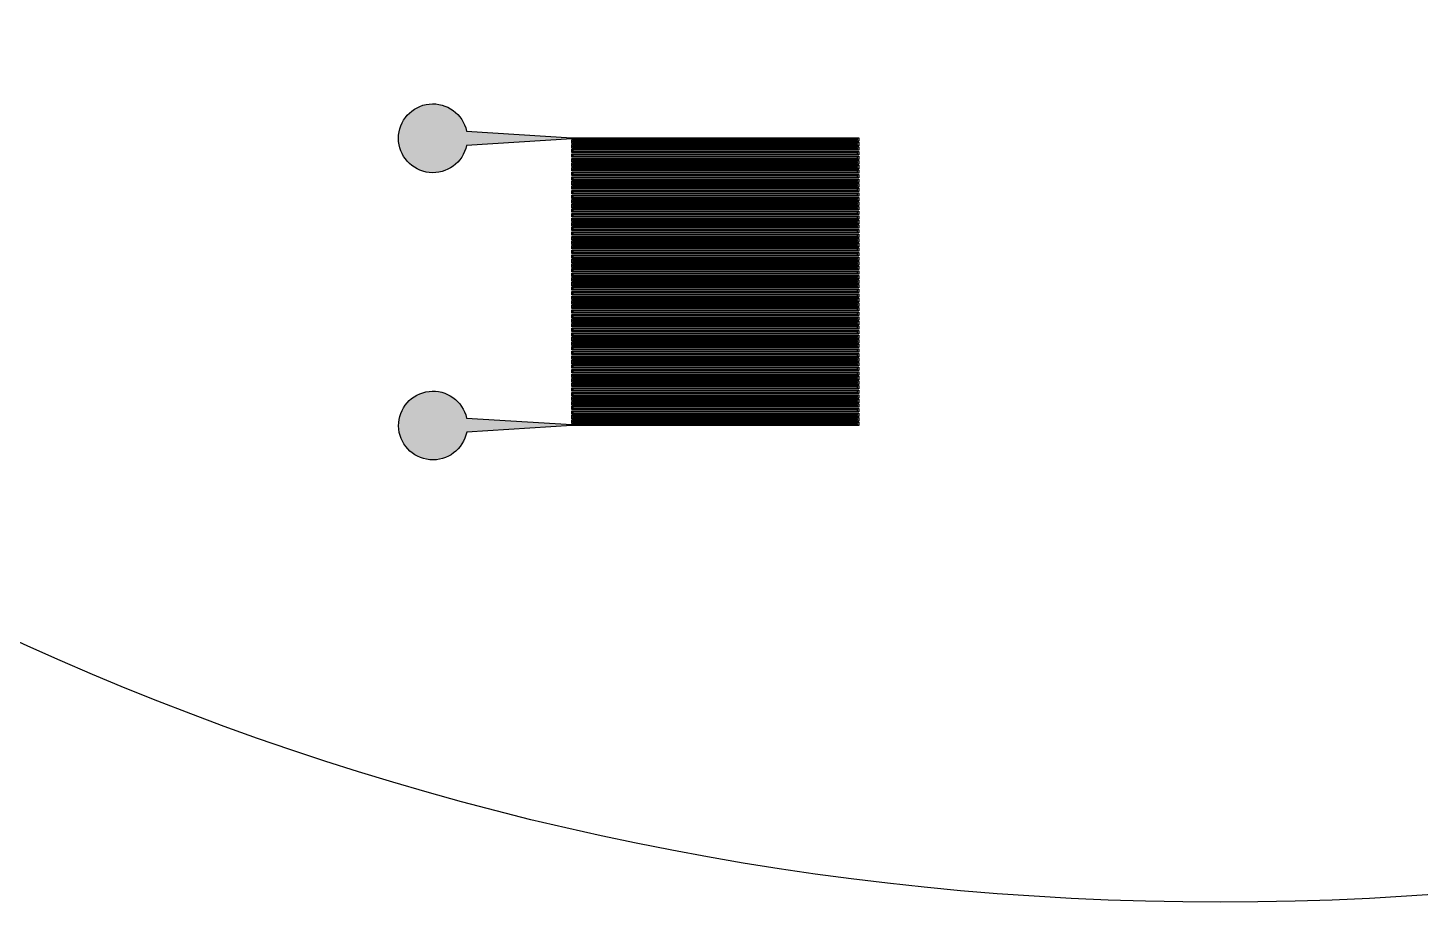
# Model space of a CAD drawing. Header units: millimetres. Extents: x 2668 to 2894, y 1564 to 1665.
# Drawn here: x 2697.87 to 2722.13, y 1563.73 to 1578.97 of the extents above; entities that cross this region are included whole.
import ezdxf

# ---------------------------------------------------------------- set-up
doc = ezdxf.new("R2010")
doc.units = ezdxf.units.MM

msp = doc.modelspace()

# ---------------------------------------------------------------- hatches: boundary and pattern name
h = msp.add_hatch(color=0)
h.dxf.hatch_style = 1
h.paths.add_polyline_path([(2707.347, 1577.033), (2712.327, 1577.033), (2712.327, 1577.013), (2707.347, 1577.013), (2707.347, 1576.953), (2712.327, 1576.953), (2712.327, 1576.933), (2707.347, 1576.933), (2707.347, 1576.873), (2712.327, 1576.873), (2712.327, 1576.853), (2707.347, 1576.853), (2707.347, 1576.793), (2712.327, 1576.793), (2712.327, 1576.773), (2707.347, 1576.773), (2707.347, 1576.713), (2712.327, 1576.713), (2712.327, 1576.693), (2707.347, 1576.693), (2707.347, 1576.633), (2712.327, 1576.633), (2712.327, 1576.613), (2707.347, 1576.613), (2707.347, 1576.553), (2712.327, 1576.553), (2712.327, 1576.533), (2707.347, 1576.533), (2707.347, 1576.473), (2712.327, 1576.473), (2712.327, 1576.453), (2707.347, 1576.453), (2707.347, 1576.393), (2712.327, 1576.393), (2712.327, 1576.373), (2707.347, 1576.373), (2707.347, 1576.313), (2712.327, 1576.313), (2712.327, 1576.293), (2707.347, 1576.293), (2707.347, 1576.233), (2712.327, 1576.233), (2712.327, 1576.213), (2707.347, 1576.213), (2707.347, 1576.153), (2712.327, 1576.153), (2712.327, 1576.133), (2707.347, 1576.133), (2707.347, 1576.073), (2712.327, 1576.073), (2712.327, 1576.053), (2707.347, 1576.053), (2707.347, 1575.993), (2712.327, 1575.993), (2712.327, 1575.973), (2707.347, 1575.973), (2707.347, 1575.913), (2712.327, 1575.913), (2712.327, 1575.893), (2707.347, 1575.893), (2707.347, 1575.833), (2712.327, 1575.833), (2712.327, 1575.813), (2707.347, 1575.813), (2707.347, 1575.753), (2712.327, 1575.753), (2712.327, 1575.733), (2707.347, 1575.733), (2707.347, 1575.673), (2712.327, 1575.673), (2712.327, 1575.653), (2707.347, 1575.653), (2707.347, 1575.593), (2712.327, 1575.593), (2712.327, 1575.573), (2707.347, 1575.573), (2707.347, 1575.513), (2712.327, 1575.513), (2712.327, 1575.493), (2707.347, 1575.493), (2707.347, 1575.433), (2712.327, 1575.433), (2712.327, 1575.413), (2707.347, 1575.413), (2707.347, 1575.353), (2712.327, 1575.353), (2712.327, 1575.333), (2707.347, 1575.333), (2707.347, 1575.273), (2712.327, 1575.273), (2712.327, 1575.253), (2707.347, 1575.253), (2707.347, 1575.193), (2712.327, 1575.193), (2712.327, 1575.173), (2707.347, 1575.173), (2707.347, 1575.113), (2712.327, 1575.113), (2712.327, 1575.093), (2707.347, 1575.093), (2707.347, 1575.033), (2712.327, 1575.033), (2712.327, 1575.013), (2707.347, 1575.013), (2707.347, 1574.953), (2712.327, 1574.953), (2712.327, 1574.933), (2707.347, 1574.933), (2707.347, 1574.873), (2712.327, 1574.873), (2712.327, 1574.853), (2707.347, 1574.853), (2707.347, 1574.793), (2712.327, 1574.793), (2712.327, 1574.773), (2707.347, 1574.773), (2707.347, 1574.713), (2712.327, 1574.713), (2712.327, 1574.693), (2707.347, 1574.693), (2707.347, 1574.633), (2712.327, 1574.633), (2712.327, 1574.613), (2707.347, 1574.613), (2707.347, 1574.553), (2712.327, 1574.553), (2712.327, 1574.533), (2707.347, 1574.533), (2707.347, 1574.473), (2712.327, 1574.473), (2712.327, 1574.453), (2707.347, 1574.453), (2707.347, 1574.393), (2712.327, 1574.393), (2712.327, 1574.373), (2707.347, 1574.373), (2707.347, 1574.313), (2712.327, 1574.313), (2712.327, 1574.293), (2707.347, 1574.293), (2707.347, 1574.233), (2712.327, 1574.233), (2712.327, 1574.213), (2707.347, 1574.213), (2707.347, 1574.153), (2712.327, 1574.153), (2712.327, 1574.133), (2707.347, 1574.133), (2707.347, 1574.073), (2712.327, 1574.073), (2712.327, 1574.053), (2707.347, 1574.053), (2707.347, 1573.993), (2712.327, 1573.993), (2712.327, 1573.973), (2707.347, 1573.973), (2707.347, 1573.913), (2712.327, 1573.913), (2712.327, 1573.893), (2707.347, 1573.893), (2707.347, 1573.833), (2712.327, 1573.833), (2712.327, 1573.813), (2707.347, 1573.813), (2707.347, 1573.753), (2712.327, 1573.753), (2712.327, 1573.733), (2707.347, 1573.733), (2707.347, 1573.673), (2712.327, 1573.673), (2712.327, 1573.653), (2707.347, 1573.653), (2707.347, 1573.593), (2712.327, 1573.593), (2712.327, 1573.573), (2707.347, 1573.573), (2707.347, 1573.513), (2712.327, 1573.513), (2712.327, 1573.493), (2707.347, 1573.493), (2707.347, 1573.433), (2712.327, 1573.433), (2712.327, 1573.413), (2707.347, 1573.413), (2707.347, 1573.353), (2712.327, 1573.353), (2712.327, 1573.333), (2707.347, 1573.333), (2707.347, 1573.273), (2712.327, 1573.273), (2712.327, 1573.253), (2707.347, 1573.253), (2707.347, 1573.193), (2712.327, 1573.193), (2712.327, 1573.173), (2707.347, 1573.173), (2707.347, 1573.113), (2712.327, 1573.113), (2712.327, 1573.093), (2707.347, 1573.093), (2707.347, 1573.033), (2712.327, 1573.033), (2712.327, 1573.013), (2707.347, 1573.013), (2707.347, 1572.953), (2712.327, 1572.953), (2712.327, 1572.933), (2707.347, 1572.933), (2707.347, 1572.873), (2712.327, 1572.873), (2712.327, 1572.853), (2707.347, 1572.853), (2707.347, 1572.793), (2712.327, 1572.793), (2712.327, 1572.773), (2707.347, 1572.773), (2707.347, 1572.713), (2712.327, 1572.713), (2712.327, 1572.693), (2707.347, 1572.693), (2707.347, 1572.633), (2712.327, 1572.633), (2712.327, 1572.613), (2707.347, 1572.613), (2707.347, 1572.553), (2712.327, 1572.553), (2712.327, 1572.533), (2707.347, 1572.533), (2707.347, 1572.473), (2712.327, 1572.473), (2712.327, 1572.453), (2707.347, 1572.453), (2707.347, 1572.393), (2712.327, 1572.393), (2712.327, 1572.373), (2707.347, 1572.373), (2707.347, 1572.313), (2712.327, 1572.313), (2712.327, 1572.293), (2707.347, 1572.293), (2707.347, 1572.233), (2712.327, 1572.233), (2712.327, 1572.213), (2707.347, 1572.213), (2707.347, 1572.153), (2712.327, 1572.153), (2712.327, 1572.133), (2707.347, 1572.133), (2707.347, 1572.073), (2712.327, 1572.073), (2712.327, 1572.053), (2707.347, 1572.053), (2705.512, 1572.165, 9.719831), (2705.515, 1571.921), (2707.347, 1572.033), (2712.347, 1572.033), (2712.347, 1572.053), (2712.347, 1572.093), (2707.367, 1572.093), (2707.367, 1572.113), (2712.347, 1572.113), (2712.347, 1572.133), (2712.347, 1572.173), (2707.367, 1572.173), (2707.367, 1572.193), (2712.347, 1572.193), (2712.347, 1572.213), (2712.347, 1572.253), (2707.367, 1572.253), (2707.367, 1572.273), (2712.347, 1572.273), (2712.347, 1572.293), (2712.347, 1572.333), (2707.367, 1572.333), (2707.367, 1572.353), (2712.347, 1572.353), (2712.347, 1572.373), (2712.347, 1572.413), (2707.367, 1572.413), (2707.367, 1572.433), (2712.347, 1572.433), (2712.347, 1572.453), (2712.347, 1572.493), (2707.367, 1572.493), (2707.367, 1572.513), (2712.347, 1572.513), (2712.347, 1572.533), (2712.347, 1572.573), (2707.367, 1572.573), (2707.367, 1572.593), (2712.347, 1572.593), (2712.347, 1572.613), (2712.347, 1572.653), (2707.367, 1572.653), (2707.367, 1572.673), (2712.347, 1572.673), (2712.347, 1572.693), (2712.347, 1572.733), (2707.367, 1572.733), (2707.367, 1572.753), (2712.347, 1572.753), (2712.347, 1572.773), (2712.347, 1572.813), (2707.367, 1572.813), (2707.367, 1572.833), (2712.347, 1572.833), (2712.347, 1572.853), (2712.347, 1572.893), (2707.367, 1572.893), (2707.367, 1572.913), (2712.347, 1572.913), (2712.347, 1572.933), (2712.347, 1572.973), (2707.367, 1572.973), (2707.367, 1572.993), (2712.347, 1572.993), (2712.347, 1573.013), (2712.347, 1573.053), (2707.367, 1573.053), (2707.367, 1573.073), (2712.347, 1573.073), (2712.347, 1573.093), (2712.347, 1573.133), (2707.367, 1573.133), (2707.367, 1573.153), (2712.347, 1573.153), (2712.347, 1573.173), (2712.347, 1573.213), (2707.367, 1573.213), (2707.367, 1573.233), (2712.347, 1573.233), (2712.347, 1573.253), (2712.347, 1573.293), (2707.367, 1573.293), (2707.367, 1573.313), (2712.347, 1573.313), (2712.347, 1573.333), (2712.347, 1573.373), (2707.367, 1573.373), (2707.367, 1573.393), (2712.347, 1573.393), (2712.347, 1573.413), (2712.347, 1573.453), (2707.367, 1573.453), (2707.367, 1573.473), (2712.347, 1573.473), (2712.347, 1573.493), (2712.347, 1573.533), (2707.367, 1573.533), (2707.367, 1573.553), (2712.347, 1573.553), (2712.347, 1573.573), (2712.347, 1573.613), (2707.367, 1573.613), (2707.367, 1573.633), (2712.347, 1573.633), (2712.347, 1573.653), (2712.347, 1573.693), (2707.367, 1573.693), (2707.367, 1573.713), (2712.347, 1573.713), (2712.347, 1573.733), (2712.347, 1573.773), (2707.367, 1573.773), (2707.367, 1573.793), (2712.347, 1573.793), (2712.347, 1573.813), (2712.347, 1573.853), (2707.367, 1573.853), (2707.367, 1573.873), (2712.347, 1573.873), (2712.347, 1573.893), (2712.347, 1573.933), (2707.367, 1573.933), (2707.367, 1573.953), (2712.347, 1573.953), (2712.347, 1573.973), (2712.347, 1574.013), (2707.367, 1574.013), (2707.367, 1574.033), (2712.347, 1574.033), (2712.347, 1574.053), (2712.347, 1574.093), (2707.367, 1574.093), (2707.367, 1574.113), (2712.347, 1574.113), (2712.347, 1574.133), (2712.347, 1574.173), (2707.367, 1574.173), (2707.367, 1574.193), (2712.347, 1574.193), (2712.347, 1574.213), (2712.347, 1574.253), (2707.367, 1574.253), (2707.367, 1574.273), (2712.347, 1574.273), (2712.347, 1574.293), (2712.347, 1574.333), (2707.367, 1574.333), (2707.367, 1574.353), (2712.347, 1574.353), (2712.347, 1574.373), (2712.347, 1574.413), (2707.367, 1574.413), (2707.367, 1574.433), (2712.347, 1574.433), (2712.347, 1574.453), (2712.347, 1574.493), (2707.367, 1574.493), (2707.367, 1574.513), (2712.347, 1574.513), (2712.347, 1574.533), (2712.347, 1574.573), (2707.367, 1574.573), (2707.367, 1574.593), (2712.347, 1574.593), (2712.347, 1574.613), (2712.347, 1574.653), (2707.367, 1574.653), (2707.367, 1574.673), (2712.347, 1574.673), (2712.347, 1574.693), (2712.347, 1574.733), (2707.367, 1574.733), (2707.367, 1574.753), (2712.347, 1574.753), (2712.347, 1574.773), (2712.347, 1574.813), (2707.367, 1574.813), (2707.367, 1574.833), (2712.347, 1574.833), (2712.347, 1574.853), (2712.347, 1574.893), (2707.367, 1574.893), (2707.367, 1574.913), (2712.347, 1574.913), (2712.347, 1574.933), (2712.347, 1574.973), (2707.367, 1574.973), (2707.367, 1574.993), (2712.347, 1574.993), (2712.347, 1575.013), (2712.347, 1575.053), (2707.367, 1575.053), (2707.367, 1575.073), (2712.347, 1575.073), (2712.347, 1575.093), (2712.347, 1575.133), (2707.367, 1575.133), (2707.367, 1575.153), (2712.347, 1575.153), (2712.347, 1575.173), (2712.347, 1575.213), (2707.367, 1575.213), (2707.367, 1575.233), (2712.347, 1575.233), (2712.347, 1575.253), (2712.347, 1575.293), (2707.367, 1575.293), (2707.367, 1575.313), (2712.347, 1575.313), (2712.347, 1575.333), (2712.347, 1575.373), (2707.367, 1575.373), (2707.367, 1575.393), (2712.347, 1575.393), (2712.347, 1575.413), (2712.347, 1575.453), (2707.367, 1575.453), (2707.367, 1575.473), (2712.347, 1575.473), (2712.347, 1575.493), (2712.347, 1575.533), (2707.367, 1575.533), (2707.367, 1575.553), (2712.347, 1575.553), (2712.347, 1575.573), (2712.347, 1575.613), (2707.367, 1575.613), (2707.367, 1575.633), (2712.347, 1575.633), (2712.347, 1575.653), (2712.347, 1575.693), (2707.367, 1575.693), (2707.367, 1575.713), (2712.347, 1575.713), (2712.347, 1575.733), (2712.347, 1575.773), (2707.367, 1575.773), (2707.367, 1575.793), (2712.347, 1575.793), (2712.347, 1575.813), (2712.347, 1575.853), (2707.367, 1575.853), (2707.367, 1575.873), (2712.347, 1575.873), (2712.347, 1575.893), (2712.347, 1575.933), (2707.367, 1575.933), (2707.367, 1575.953), (2712.347, 1575.953), (2712.347, 1575.973), (2712.347, 1576.013), (2707.367, 1576.013), (2707.367, 1576.033), (2712.347, 1576.033), (2712.347, 1576.053), (2712.347, 1576.093), (2707.367, 1576.093), (2707.367, 1576.113), (2712.347, 1576.113), (2712.347, 1576.133), (2712.347, 1576.173), (2707.367, 1576.173), (2707.367, 1576.193), (2712.347, 1576.193), (2712.347, 1576.213), (2712.347, 1576.253), (2707.367, 1576.253), (2707.367, 1576.273), (2712.347, 1576.273), (2712.347, 1576.293), (2712.347, 1576.333), (2707.367, 1576.333), (2707.367, 1576.353), (2712.347, 1576.353), (2712.347, 1576.373), (2712.347, 1576.413), (2707.367, 1576.413), (2707.367, 1576.433), (2712.347, 1576.433), (2712.347, 1576.453), (2712.347, 1576.493), (2707.367, 1576.493), (2707.367, 1576.513), (2712.347, 1576.513), (2712.347, 1576.533), (2712.347, 1576.573), (2707.367, 1576.573), (2707.367, 1576.593), (2712.347, 1576.593), (2712.347, 1576.613), (2712.347, 1576.653), (2707.367, 1576.653), (2707.367, 1576.673), (2712.347, 1576.673), (2712.347, 1576.693), (2712.347, 1576.733), (2707.367, 1576.733), (2707.367, 1576.753), (2712.347, 1576.753), (2712.347, 1576.773), (2712.347, 1576.813), (2707.367, 1576.813), (2707.367, 1576.833), (2712.347, 1576.833), (2712.347, 1576.853), (2712.347, 1576.893), (2707.367, 1576.893), (2707.367, 1576.913), (2712.347, 1576.913), (2712.347, 1576.933), (2712.347, 1576.973), (2707.367, 1576.973), (2707.367, 1576.993), (2712.347, 1576.993), (2712.347, 1577.013), (2712.347, 1577.053), (2707.367, 1577.053), (2707.347, 1577.053), (2705.513, 1577.168, 9.494713), (2705.513, 1576.918)])

# ---------------------------------------------------------------- linework, layer by layer
msp.add_lwpolyline([(2712.347, 1572.433), (2707.367, 1572.433), (2707.367, 1572.433), (2707.367, 1572.413), (2712.347, 1572.413), (2712.347, 1572.373), (2712.347, 1572.353), (2707.367, 1572.353), (2707.367, 1572.333), (2712.347, 1572.333), (2712.347, 1572.293), (2712.347, 1572.273), (2707.367, 1572.273), (2707.367, 1572.273), (2707.367, 1572.253), (2712.347, 1572.253), (2712.347, 1572.213), (2712.347, 1572.193), (2707.367, 1572.193), (2707.367, 1572.173), (2712.347, 1572.173), (2712.347, 1572.133), (2712.347, 1572.113), (2707.367, 1572.113), (2707.367, 1572.113), (2707.367, 1572.093), (2712.347, 1572.093), (2712.347, 1572.053), (2712.347, 1572.033), (2707.347, 1572.033), (2705.515, 1571.921), (2705.515, 1571.921), (2705.515, 1571.921), (2705.515, 1571.921), (2705.515, 1571.921, -9.719831), (2705.512, 1572.165), (2705.512, 1572.165), (2705.512, 1572.165), (2707.347, 1572.053), (2712.327, 1572.053), (2712.327, 1572.073), (2707.347, 1572.073), (2707.347, 1572.133), (2712.327, 1572.133), (2712.327, 1572.153), (2707.347, 1572.153), (2707.347, 1572.213), (2712.327, 1572.213), (2712.327, 1572.233), (2707.347, 1572.233), (2707.347, 1572.293), (2712.327, 1572.293), (2712.327, 1572.313), (2707.347, 1572.313), (2707.347, 1572.373), (2712.327, 1572.373), (2712.327, 1572.393), (2707.347, 1572.393), (2707.347, 1572.453), (2712.327, 1572.453), (2712.327, 1572.473), (2707.347, 1572.473), (2707.347, 1572.533), (2712.327, 1572.533), (2712.327, 1572.553), (2707.347, 1572.553), (2707.347, 1572.613), (2712.327, 1572.613), (2712.327, 1572.633), (2707.347, 1572.633), (2707.347, 1572.693), (2712.327, 1572.693), (2712.327, 1572.713), (2707.347, 1572.713), (2707.347, 1572.773), (2712.327, 1572.773), (2712.327, 1572.793), (2707.347, 1572.793), (2707.347, 1572.853), (2712.327, 1572.853), (2712.327, 1572.873), (2707.347, 1572.873), (2707.347, 1572.933), (2712.327, 1572.933), (2712.327, 1572.953), (2707.347, 1572.953), (2707.347, 1573.013), (2712.327, 1573.013), (2712.327, 1573.033), (2707.347, 1573.033), (2707.347, 1573.093), (2712.327, 1573.093), (2712.327, 1573.113), (2707.347, 1573.113), (2707.347, 1573.173), (2712.327, 1573.173), (2712.327, 1573.193), (2707.347, 1573.193), (2707.347, 1573.253), (2712.327, 1573.253), (2712.327, 1573.273), (2707.347, 1573.273), (2707.347, 1573.333), (2712.327, 1573.333), (2712.327, 1573.353), (2707.347, 1573.353), (2707.347, 1573.413), (2712.327, 1573.413), (2712.327, 1573.433), (2707.347, 1573.433), (2707.347, 1573.493), (2712.327, 1573.493), (2712.327, 1573.513), (2707.347, 1573.513), (2707.347, 1573.573), (2712.327, 1573.573), (2712.327, 1573.593), (2707.347, 1573.593), (2707.347, 1573.653), (2712.327, 1573.653), (2712.327, 1573.673), (2707.347, 1573.673), (2707.347, 1573.733), (2712.327, 1573.733), (2712.327, 1573.753), (2707.347, 1573.753), (2707.347, 1573.813), (2712.327, 1573.813), (2712.327, 1573.833), (2707.347, 1573.833), (2707.347, 1573.893), (2712.327, 1573.893), (2712.327, 1573.913), (2707.347, 1573.913), (2707.347, 1573.973), (2712.327, 1573.973), (2712.327, 1573.993), (2707.347, 1573.993), (2707.347, 1574.053), (2712.327, 1574.053), (2712.327, 1574.073), (2707.347, 1574.073), (2707.347, 1574.133), (2712.327, 1574.133), (2712.327, 1574.153), (2707.347, 1574.153), (2707.347, 1574.213), (2712.327, 1574.213), (2712.327, 1574.233), (2707.347, 1574.233), (2707.347, 1574.293), (2712.327, 1574.293), (2712.327, 1574.313), (2707.347, 1574.313), (2707.347, 1574.373), (2712.327, 1574.373), (2712.327, 1574.393), (2707.347, 1574.393), (2707.347, 1574.453), (2712.327, 1574.453), (2712.327, 1574.473), (2707.347, 1574.473), (2707.347, 1574.533), (2712.327, 1574.533), (2712.327, 1574.553), (2707.347, 1574.553), (2707.347, 1574.613), (2712.327, 1574.613), (2712.327, 1574.633), (2707.347, 1574.633), (2707.347, 1574.693), (2712.327, 1574.693), (2712.327, 1574.713), (2707.347, 1574.713), (2707.347, 1574.773), (2712.327, 1574.773), (2712.327, 1574.793), (2707.347, 1574.793), (2707.347, 1574.853), (2712.327, 1574.853), (2712.327, 1574.873), (2707.347, 1574.873), (2707.347, 1574.933), (2712.327, 1574.933), (2712.327, 1574.953), (2707.347, 1574.953), (2707.347, 1575.013), (2712.327, 1575.013), (2712.327, 1575.033), (2707.347, 1575.033), (2707.347, 1575.093), (2712.327, 1575.093), (2712.327, 1575.113), (2707.347, 1575.113), (2707.347, 1575.173), (2712.327, 1575.173), (2712.327, 1575.193), (2707.347, 1575.193), (2707.347, 1575.253), (2712.327, 1575.253), (2712.327, 1575.273), (2707.347, 1575.273), (2707.347, 1575.333), (2712.327, 1575.333), (2712.327, 1575.353), (2707.347, 1575.353), (2707.347, 1575.413), (2712.327, 1575.413), (2712.327, 1575.433), (2707.347, 1575.433), (2707.347, 1575.493), (2712.327, 1575.493), (2712.327, 1575.513), (2707.347, 1575.513), (2707.347, 1575.573), (2712.327, 1575.573), (2712.327, 1575.593), (2707.347, 1575.593), (2707.347, 1575.653), (2712.327, 1575.653), (2712.327, 1575.673), (2707.347, 1575.673), (2707.347, 1575.733), (2712.327, 1575.733), (2712.327, 1575.753), (2707.347, 1575.753), (2707.347, 1575.813), (2712.327, 1575.813), (2712.327, 1575.833), (2707.347, 1575.833), (2707.347, 1575.893), (2712.327, 1575.893), (2712.327, 1575.913), (2707.347, 1575.913), (2707.347, 1575.973), (2712.327, 1575.973), (2712.327, 1575.993), (2707.347, 1575.993), (2707.347, 1576.053), (2712.327, 1576.053), (2712.327, 1576.073), (2707.347, 1576.073), (2707.347, 1576.133), (2712.327, 1576.133), (2712.327, 1576.153), (2707.347, 1576.153), (2707.347, 1576.213), (2712.327, 1576.213), (2712.327, 1576.233), (2707.347, 1576.233), (2707.347, 1576.293), (2712.327, 1576.293), (2712.327, 1576.313), (2707.347, 1576.313), (2707.347, 1576.373), (2712.327, 1576.373), (2712.327, 1576.393), (2707.347, 1576.393), (2707.347, 1576.453), (2712.327, 1576.453), (2712.327, 1576.473), (2707.347, 1576.473), (2707.347, 1576.533), (2712.327, 1576.533), (2712.327, 1576.553), (2707.347, 1576.553), (2707.347, 1576.613), (2712.327, 1576.613), (2712.327, 1576.633), (2707.347, 1576.633), (2707.347, 1576.693), (2712.327, 1576.693), (2712.327, 1576.713), (2707.347, 1576.713), (2707.347, 1576.773), (2712.327, 1576.773), (2712.327, 1576.793), (2707.347, 1576.793), (2707.347, 1576.853), (2712.327, 1576.853), (2712.327, 1576.873), (2707.347, 1576.873), (2707.347, 1576.933), (2712.327, 1576.933), (2712.327, 1576.953), (2707.347, 1576.953), (2707.347, 1577.013), (2712.327, 1577.013), (2712.327, 1577.033), (2707.347, 1577.033), (2705.513, 1576.918), (2705.513, 1576.918), (2705.513, 1576.918), (2705.513, 1576.918), (2705.513, 1576.918, -9.494713), (2705.513, 1577.168), (2707.347, 1577.053), (2707.367, 1577.053), (2712.347, 1577.053), (2712.347, 1577.013), (2712.347, 1576.993), (2707.367, 1576.993), (2707.367, 1576.973), (2712.347, 1576.973), (2712.347, 1576.933), (2712.347, 1576.913), (2707.367, 1576.913), (2707.367, 1576.913), (2707.367, 1576.893), (2712.347, 1576.893), (2712.347, 1576.853), (2712.347, 1576.833), (2707.367, 1576.833), (2707.367, 1576.813), (2712.347, 1576.813), (2712.347, 1576.773), (2712.347, 1576.753), (2707.367, 1576.753), (2707.367, 1576.753), (2707.367, 1576.733), (2712.347, 1576.733), (2712.347, 1576.693), (2712.347, 1576.673), (2707.367, 1576.673), (2707.367, 1576.653), (2712.347, 1576.653), (2712.347, 1576.613), (2712.347, 1576.593), (2707.367, 1576.593), (2707.367, 1576.593), (2707.367, 1576.573), (2712.347, 1576.573), (2712.347, 1576.533), (2712.347, 1576.513), (2707.367, 1576.513), (2707.367, 1576.493), (2712.347, 1576.493), (2712.347, 1576.453), (2712.347, 1576.433), (2707.367, 1576.433), (2707.367, 1576.433), (2707.367, 1576.413), (2712.347, 1576.413), (2712.347, 1576.373), (2712.347, 1576.353), (2707.367, 1576.353), (2707.367, 1576.333), (2712.347, 1576.333), (2712.347, 1576.293), (2712.347, 1576.273), (2707.367, 1576.273), (2707.367, 1576.273), (2707.367, 1576.253), (2712.347, 1576.253), (2712.347, 1576.213), (2712.347, 1576.193), (2707.367, 1576.193), (2707.367, 1576.173), (2712.347, 1576.173), (2712.347, 1576.133), (2712.347, 1576.113), (2707.367, 1576.113), (2707.367, 1576.113), (2707.367, 1576.093), (2712.347, 1576.093), (2712.347, 1576.053), (2712.347, 1576.033), (2707.367, 1576.033), (2707.367, 1576.013), (2712.347, 1576.013), (2712.347, 1575.973), (2712.347, 1575.953), (2707.367, 1575.953), (2707.367, 1575.953), (2707.367, 1575.933), (2712.347, 1575.933), (2712.347, 1575.893), (2712.347, 1575.873), (2707.367, 1575.873), (2707.367, 1575.853), (2712.347, 1575.853), (2712.347, 1575.813), (2712.347, 1575.793), (2707.367, 1575.793), (2707.367, 1575.793), (2707.367, 1575.773), (2712.347, 1575.773), (2712.347, 1575.733), (2712.347, 1575.713), (2707.367, 1575.713), (2707.367, 1575.693), (2712.347, 1575.693), (2712.347, 1575.653), (2712.347, 1575.633), (2707.367, 1575.633), (2707.367, 1575.633), (2707.367, 1575.613), (2712.347, 1575.613), (2712.347, 1575.573), (2712.347, 1575.553), (2707.367, 1575.553), (2707.367, 1575.533), (2712.347, 1575.533), (2712.347, 1575.493), (2712.347, 1575.473), (2707.367, 1575.473), (2707.367, 1575.473), (2707.367, 1575.453), (2712.347, 1575.453), (2712.347, 1575.413), (2712.347, 1575.393), (2707.367, 1575.393), (2707.367, 1575.373), (2712.347, 1575.373), (2712.347, 1575.333), (2712.347, 1575.313), (2707.367, 1575.313), (2707.367, 1575.313), (2707.367, 1575.293), (2712.347, 1575.293), (2712.347, 1575.253), (2712.347, 1575.233), (2707.367, 1575.233), (2707.367, 1575.213), (2712.347, 1575.213), (2712.347, 1575.173), (2712.347, 1575.153), (2707.367, 1575.153), (2707.367, 1575.153), (2707.367, 1575.133), (2712.347, 1575.133), (2712.347, 1575.093), (2712.347, 1575.073), (2707.367, 1575.073), (2707.367, 1575.053), (2712.347, 1575.053), (2712.347, 1575.013), (2712.347, 1574.993), (2707.367, 1574.993), (2707.367, 1574.993), (2707.367, 1574.973), (2712.347, 1574.973), (2712.347, 1574.933), (2712.347, 1574.913), (2707.367, 1574.913), (2707.367, 1574.893), (2712.347, 1574.893), (2712.347, 1574.853), (2712.347, 1574.833), (2707.367, 1574.833), (2707.367, 1574.833), (2707.367, 1574.813), (2712.347, 1574.813), (2712.347, 1574.773), (2712.347, 1574.753), (2707.367, 1574.753), (2707.367, 1574.733), (2712.347, 1574.733), (2712.347, 1574.693), (2712.347, 1574.673), (2707.367, 1574.673), (2707.367, 1574.673), (2707.367, 1574.653), (2712.347, 1574.653), (2712.347, 1574.613), (2712.347, 1574.593), (2707.367, 1574.593), (2707.367, 1574.573), (2712.347, 1574.573), (2712.347, 1574.533), (2712.347, 1574.513), (2707.367, 1574.513), (2707.367, 1574.513), (2707.367, 1574.493), (2712.347, 1574.493), (2712.347, 1574.453), (2712.347, 1574.433), (2707.367, 1574.433), (2707.367, 1574.413), (2712.347, 1574.413), (2712.347, 1574.373), (2712.347, 1574.353), (2707.367, 1574.353), (2707.367, 1574.353), (2707.367, 1574.333), (2712.347, 1574.333), (2712.347, 1574.293), (2712.347, 1574.273), (2707.367, 1574.273), (2707.367, 1574.253), (2712.347, 1574.253), (2712.347, 1574.213), (2712.347, 1574.193), (2707.367, 1574.193), (2707.367, 1574.193), (2707.367, 1574.173), (2712.347, 1574.173), (2712.347, 1574.133), (2712.347, 1574.113), (2707.367, 1574.113), (2707.367, 1574.093), (2712.347, 1574.093), (2712.347, 1574.053), (2712.347, 1574.033), (2707.367, 1574.033), (2707.367, 1574.033), (2707.367, 1574.013), (2712.347, 1574.013), (2712.347, 1573.973), (2712.347, 1573.953), (2707.367, 1573.953), (2707.367, 1573.933), (2712.347, 1573.933), (2712.347, 1573.893), (2712.347, 1573.873), (2707.367, 1573.873), (2707.367, 1573.873), (2707.367, 1573.853), (2712.347, 1573.853), (2712.347, 1573.813), (2712.347, 1573.793), (2707.367, 1573.793), (2707.367, 1573.773), (2712.347, 1573.773), (2712.347, 1573.733), (2712.347, 1573.713), (2707.367, 1573.713), (2707.367, 1573.713), (2707.367, 1573.693), (2712.347, 1573.693), (2712.347, 1573.653), (2712.347, 1573.633), (2707.367, 1573.633), (2707.367, 1573.613), (2712.347, 1573.613), (2712.347, 1573.573), (2712.347, 1573.553), (2707.367, 1573.553), (2707.367, 1573.553), (2707.367, 1573.533), (2712.347, 1573.533), (2712.347, 1573.493), (2712.347, 1573.473), (2707.367, 1573.473), (2707.367, 1573.453), (2712.347, 1573.453), (2712.347, 1573.413), (2712.347, 1573.393), (2707.367, 1573.393), (2707.367, 1573.393), (2707.367, 1573.373), (2712.347, 1573.373), (2712.347, 1573.333), (2712.347, 1573.313), (2707.367, 1573.313), (2707.367, 1573.293), (2712.347, 1573.293), (2712.347, 1573.253), (2712.347, 1573.233), (2707.367, 1573.233), (2707.367, 1573.233), (2707.367, 1573.213), (2712.347, 1573.213), (2712.347, 1573.173), (2712.347, 1573.153), (2707.367, 1573.153), (2707.367, 1573.133), (2712.347, 1573.133), (2712.347, 1573.093), (2712.347, 1573.073), (2707.367, 1573.073), (2707.367, 1573.073), (2707.367, 1573.053), (2712.347, 1573.053), (2712.347, 1573.013), (2712.347, 1572.993), (2707.367, 1572.993), (2707.367, 1572.973), (2712.347, 1572.973), (2712.347, 1572.933), (2712.347, 1572.913), (2707.367, 1572.913), (2707.367, 1572.913), (2707.367, 1572.893), (2712.347, 1572.893), (2712.347, 1572.853), (2712.347, 1572.833), (2707.367, 1572.833), (2707.367, 1572.813), (2712.347, 1572.813), (2712.347, 1572.773), (2712.347, 1572.753), (2707.367, 1572.753), (2707.367, 1572.753), (2707.367, 1572.733), (2712.347, 1572.733), (2712.347, 1572.693), (2712.347, 1572.673), (2707.367, 1572.673), (2707.367, 1572.653), (2712.347, 1572.653), (2712.347, 1572.613), (2712.347, 1572.593), (2707.367, 1572.593), (2707.367, 1572.593), (2707.367, 1572.573), (2712.347, 1572.573), (2712.347, 1572.533), (2712.347, 1572.513), (2707.367, 1572.513), (2707.367, 1572.493), (2712.347, 1572.493), (2712.347, 1572.453)], format="xyb", close=True)
msp.add_circle((2718.649, 1614.226), 50.5)

doc.saveas('drawing.dxf')
